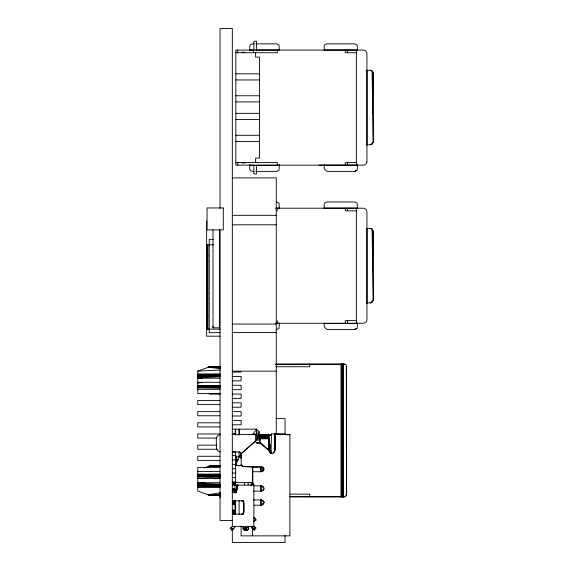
<?xml version="1.0" encoding="UTF-8"?>
<svg xmlns="http://www.w3.org/2000/svg" width="571" height="571" viewBox="0 0 571 571"><rect width="100%" height="100%" fill="white"/><g stroke="black" fill="none" stroke-linecap="round" stroke-linejoin="round"><path stroke-width="0.86" d="M219.599 232.718L219.599 229.956L219.599 327.804L213.012 327.818L213.012 229.956M346.483 494.593L346.304 366.304M252.575 535.862L252.596 526.226M274.851 450.212L274.851 433.96L284.308 434.403M268.663 436.158L268.67 434.403L268.791 436.687L260.005 436.736M234.995 489.09C234.845 496.784 235.209 488.448 234.995 489.947M260.005 438.792L260.041 434.403L260.09 436.158M372.106 142.729L372.078 144.499L366.917 144.934M372.585 113.572L373.206 72.396L371.136 70.319L366.917 70.283M372.106 300.853L372.078 302.623L366.917 303.058M372.585 271.696L373.241 231.041L371.65 228.964M232.333 492.288C239.891 495.178 234.238 486.328 238.043 485.086M263.345 487.57L263.359 486.842L263.923 488.005A2.926 2.926 0 0 1 263.923 489.04L263.359 490.196L263.417 489.454M271.582 453.196L272.481 453.231L270.989 453.16L271.518 433.96L285.486 433.96L285.486 434.945M243.317 526.376C241.676 530.323 245.994 531.059 248.513 529.36L248.585 527.004M236.223 492.645L236.501 491.745L235.623 492.288M373.241 72.924L373.241 142.3L370.608 144.934M373.241 231.041L373.241 300.425L370.608 303.058M236.801 486.035L236.958 485.685L236.608 491.552M243.317 529.046C244.038 531.244 247.521 529.553 248.585 529.046M233.739 514.143L233.825 509.86M237.243 486.121L236.751 489.861M251.176 485.486L251.226 482.452L234.46 482.502L233.111 483.223L232.333 485.086L253.859 485.086M263.359 504.257L263.959 502.323L263.359 500.895M275.893 364.155L344.342 364.07L345.762 364.576L346.568 366.09L346.411 495.45L344.57 496.82L290.118 496.82M275.101 434.802L274.944 450.526C272.667 454.159 272.524 454.345 274.851 450.512L274.851 433.96L275.5 436.522M251.226 526.376L251.782 528.011L254.366 530.152L256.022 528.096L253.859 526.376L232.333 526.376L230.192 528.096L231.84 530.152L234.338 528.111L234.974 526.376M252.453 434.916L256.493 429.128L259.148 431.762L257.814 438.792L256.493 440.113L256.493 429.128L232.333 429.178M271.268 453.231L269.755 452.339L268.898 450.512L268.791 438.792L257.814 438.792L256.493 429.128M346.568 494.821L346.076 496.013M236.729 490.974L237.308 488.405M270.989 453.16L268.791 437.529L260.005 437.529M244.245 530.031L244.738 528.111L244.738 530.131M263.359 467.428L263.923 468.591A2.926 2.926 0 0 1 263.923 469.626L263.359 470.782M346.411 495.45L346.304 494.593M248.513 529.36L248.585 526.376M220.056 493.33L220.056 497.769M242.418 465.586L235.587 465.586L239.099 456.8L239.099 451.611M270.704 453.06L268.791 438.792M257.178 443.096L256.986 443.025A2.12 2.12 0 0 0 258.463 443.096C261.746 441.704 259.184 436.908 260.005 434.403L268.791 434.403L268.791 436.687L271.518 433.96L268.791 436.736L268.72 434.403M236.637 491.481L236.365 492.016M274.944 435.28L275.822 434.403L289.875 434.403L289.875 535.862L241.119 535.862L241.119 526.055M236.886 485.793L237.679 485.086L237.893 485.842M268.948 450.812L270.211 452.703M252.189 528.411L253.859 526.376L253.859 484.843L253.103 483.223L251.226 482.452M232.333 503.972L233.211 503.972L234.388 502.651M324.221 164.634L324.221 168.745L326.855 171.379L354.969 171.379L356.026 170.322M324.221 323.036L324.221 326.869L326.855 329.503L354.969 329.503L356.026 328.446M261.075 505.207L263.959 502.323M263.766 468.099L242.547 466.443L241.155 465.058L241.119 453.724L255.615 440.99L255.615 435.28L254.737 434.403M241.119 453.724L255.615 440.99L256.001 442.218L256.986 443.025M230.598 527.782L230.192 528.096M251.226 485.086L253.26 483.416M263.923 469.626L261.325 471.732L261.325 467.342M261.325 491.146L263.923 489.04M232.44 529.674L231.84 530.152M263.01 471.139L261.589 471.732L252.596 471.732M263.01 490.553L261.589 491.146L253.574 491.146M263.01 504.607L261.589 505.207L254.095 505.207M255.737 519.717L253.859 521.123L255.894 519.96L254.559 517.676L253.859 518.097L255.001 518.454L253.859 519.103M255.844 519.91L253.859 521.052L255.894 519.96L255.63 519.524M253.859 521.123L255.894 519.96M354.969 171.379L357.168 170.222L357.603 164.634M276.785 329.503L278.983 328.339L279.419 323.036M354.969 329.503L357.168 328.339L357.603 323.036M209.85 367.339L208.108 367.339L210.021 366.632L220.342 366.718M220.256 465.957L209.971 465.829L220.342 465.822L209.778 465.9L204.125 467.963M208.108 367.339L209.814 366.703L220.377 366.646L209.935 366.668M219.828 393.462L197.759 393.462L197.759 371.1L208.793 367.089L220.213 367.189M208.108 466.514L220.349 466.193M209.778 465.9L220.342 465.85M235.923 492.202L235.409 492.288M268.898 450.512L268.791 434.403M197.759 383.112L202.148 382.342M220.285 492.73L208.108 494.8L197.759 491.024L197.759 467.428L219.828 467.428M214.196 478.734L220.285 477.841M204.661 482.202L197.759 483.209L220.306 484.187M234.974 512.637L232.333 512.986L234.974 512.986M251.24 526.705L253.859 526.376M220.228 434.431L217.258 436.016L216.281 438.792L216.452 448.856L217.879 450.983L220.228 451.954M220.306 476.992L197.759 478.091L202.07 478.734M197.759 371.1L220.306 370.044M220.306 376.71L197.759 377.688L202.07 378.323M235.587 465.586L240.448 465.422M232.333 512.844L234.096 512.787M212.412 393.704L209.793 393.776L208.301 393.233M232.333 490.289L235.138 490.353M237.55 485.193L234.974 485.086L234.974 482.452L234.995 492.288L234.445 490.71L233.389 490.71L233.389 489.104M234.995 490.361L232.333 490.339M209.95 393.833L220.327 393.812L209.107 393.519L220.342 393.319M209.493 393.655L220.12 393.533M249.727 165.49L254.116 165.454M255.872 165.44L279.419 165.233M275.943 323.386L279.419 323.35M215.966 495.342L209.778 495.4L208.108 494.8L219.885 494.9M324.221 165.49L357.603 165.247L318.968 165.176M324.221 323.614L357.603 323.372M220.056 386.424L197.759 386.26L220.463 386.26L197.759 385.768L220.056 385.632L197.759 385.575M220.056 484.615L197.759 484.75L220.056 484.75M209.107 393.519L220.342 393.469M209.778 393.762L220.256 393.733M220.278 366.668L209.814 366.703L220.278 366.796M208.636 494.993L220.499 495.128M219.985 495.321L208.651 494.993M209.214 366.932L220.406 366.903M220.056 386.503L197.759 386.538L220.056 386.731M220.056 386.817L197.759 386.86L220.056 387.074M220.056 387.167L197.759 387.188L220.463 387.459M220.549 495.442L209.671 495.364L220.392 495.428M254.109 43.846L252.368 43.846L250.341 44.795L249.727 46.479L249.727 50.591M255.851 43.846L276.785 43.846L278.983 45.002L279.419 50.591M249.727 49.977L254.095 49.977M255.844 49.977L279.419 49.977M324.221 49.977L357.603 49.977M235.852 52.718L277.313 52.718L277.313 50.084M356.375 52.718L345.269 52.718L345.269 50.084M235.852 73.802L259.477 73.802M235.852 79.947L259.477 79.947M235.852 95.764L259.477 95.764M235.852 101.909L259.477 101.909M235.852 113.329L259.477 113.329M235.852 119.482L259.477 119.482M235.852 135.277L259.477 135.277M235.852 141.422L259.477 141.422M235.852 162.507L277.313 162.507L277.313 165.14M356.375 162.507L345.269 162.507L345.269 165.14M254.109 171.379L252.368 171.379L250.341 170.429L249.727 168.745L249.727 164.634M255.851 171.379L276.785 171.379L278.983 170.222L279.419 164.634M232.333 177.888L276.257 177.888L276.257 434.595M275.929 208.101L279.419 208.101M324.221 208.101L357.603 208.101M275.786 208.201L363.756 208.201L365.897 209.222L366.917 211.37L366.917 320.103L366.125 321.98L363.756 323.265L276.328 323.265M356.375 210.842L345.269 210.842L345.269 208.201M232.333 215.331L276.257 215.331M232.333 224.796L276.257 224.796M366.917 228.407L371.136 228.443M213.411 239.37L209.257 239.37L209.257 332.672L220.063 332.672M206.623 244.823L213.411 244.823M207.037 255.544L207.944 255.544M207.037 261.14L207.944 261.14M207.037 293.273L207.944 293.273M207.037 298.869L207.944 298.869M207.037 316.427L207.944 316.427M356.375 320.631L345.269 320.631L345.269 323.265M232.333 324.064L276.257 324.064M206.623 329.16L220.063 329.16M232.333 332.5L276.257 332.5M220.063 336.183L206.623 336.183L206.623 220.934M275.893 364.248L344.342 364.248M275.893 364.441L344.342 364.441M275.893 364.576L344.342 364.576L344.342 364.07M220.213 366.76L209.671 366.76L220.213 366.846M276.014 366.739L309.76 366.739L309.76 364.07M232.333 371.15L276.257 371.15M232.333 372.078L241.119 372.078M197.759 373.998L220.056 373.998M197.759 374.348L220.056 374.348M197.759 374.697L220.056 374.697M197.759 375.019L220.056 375.019M197.759 375.297L220.056 375.297M197.759 375.561L220.056 375.561M197.759 375.804L220.056 375.804M197.759 375.996L220.056 375.996M220.056 376.175L197.759 376.175L220.056 376.289M232.333 376.475L241.119 376.475L241.119 380.864L232.333 380.864M197.759 378.18L219.828 378.18M197.759 382.306L219.828 382.306M232.333 385.261L241.119 385.261L241.119 389.65L232.333 389.65M197.759 385.768L220.056 385.768M220.463 387.552L197.759 387.545L220.056 387.809M197.759 387.909L220.056 387.909M197.759 389.336L219.828 389.336M232.333 394.04L241.119 394.04L241.119 398.437L232.333 398.437M219.828 400.492L197.759 400.492L197.759 404.618L219.828 404.618M232.333 402.826L241.119 402.826L241.119 407.223L232.333 407.223M232.333 411.612L241.119 411.612L241.119 416.002L232.333 416.002M219.828 411.648L197.759 411.648L197.759 415.774L219.828 415.774M276.257 418.614L285.043 418.614L285.043 434.56M232.333 420.399L241.119 420.399L241.119 424.788L232.333 424.788M219.828 422.804L197.759 422.804L197.759 426.93L219.828 426.93M232.333 433.575L235.852 433.575M219.828 433.96L197.759 433.96L197.759 438.085L216.295 438.085M253.081 433.96L256.55 433.96M232.026 434.403L255.23 434.56M260.005 434.488L268.791 434.595M260.005 434.752L268.791 434.752M285.486 434.731L289.875 434.802M260.005 434.924L268.791 434.924M260.005 435.152L268.791 435.152M260.005 435.402L268.791 435.402M260.005 435.702L268.791 435.702M260.005 436.016L268.791 436.016M260.005 436.365L268.791 436.365M260.005 437.122L268.791 437.122M260.005 437.95L268.791 437.95M260.005 438.371L268.791 438.371M256.493 440.113L260.005 440.113M256.6 442.818L259.041 442.818M216.295 445.116L197.759 445.116L197.759 449.249L217.18 449.249M259.377 442.554L268.877 450.212M232.333 455.537L235.852 455.537M239.363 455.537L241.119 455.537M219.828 456.272L197.759 456.272L197.759 460.404L219.828 460.404M235.587 456.8L239.099 456.8L241.24 458.185M232.333 459.926L238.485 459.926M232.333 464.323L235.852 464.323M220.135 466.007L209.514 466.007L220.135 466.129M208.636 466.321L220.142 466.428M232.333 468.712L235.852 468.712M197.759 471.56L219.828 471.56M232.333 473.102L235.852 473.102M197.759 474.087L220.056 474.087M197.759 474.494L220.056 474.494M197.759 474.879L220.056 474.879M197.759 475.25L220.056 475.25M197.759 475.579L220.056 475.579M197.759 475.879L220.056 475.879M197.759 476.143L220.056 476.143M197.759 476.371L220.056 476.371M197.759 476.564L220.056 476.564M232.333 477.499L235.852 477.499M197.759 478.584L219.828 478.584M232.333 481.888L235.852 481.888M232.069 482.452L233.389 482.452L233.389 485.086M197.759 482.716L219.828 482.716M197.759 484.943L220.056 484.943M197.759 485.172L220.056 485.172M197.759 485.436L220.056 485.436M197.759 485.735L220.056 485.735M254.095 485.878L261.589 485.892L263.01 486.492M197.759 486.071L220.056 486.071M197.759 486.421L220.056 486.421M197.759 486.806L220.056 486.806M197.759 487.213L220.056 487.213M232.333 489.283L234.974 488.954L232.333 489.126L234.096 489.233M232.069 491.146L234.788 491.146M290.225 494.151L309.76 494.151L309.76 496.82M290.118 496.699L344.342 496.784M253.474 499.932L261.325 499.932L263.01 500.546M232.333 514.164L242.033 514.128L243.175 513.622L244.174 511.93L244.195 503.444L243.738 501.952L241.79 500.831L232.333 500.81L234.974 500.831M233.211 502.009L234.974 502.009L232.333 502.359L234.974 502.359M232.333 503.536L234.974 503.536M232.333 503.672L234.974 503.672M232.333 504.621L234.974 504.621M232.333 510.367L234.974 510.367M232.333 511.316L234.974 511.316M234.096 511.438L232.333 511.438L234.974 511.459M232.333 520.488L220.035 520.488L220.035 229.92M235.673 451.968L232.147 451.954L239.713 452.004L241.105 453.388M209.129 495.171L219.699 495.221M249.727 165.247L254.116 165.283M255.872 165.297L279.419 165.49M275.943 323.586L279.419 323.614M234.096 514.121L232.333 514.078L234.974 514.021L232.333 513.864M241.562 500.81L242.475 500.988A1.456 0.628 17.1 0 0 241.79 500.831M232.333 512.515L234.096 512.679M208.301 367.267L220.363 368.652M234.974 526.705L232.333 526.376L234.917 526.99M232.597 488.99L233.389 489.197L232.74 489.019M370.608 70.283L372.078 70.725L373.241 142.3M370.608 228.407L372.078 228.85L373.241 300.425M276.785 201.97L278.983 203.126L279.419 208.715M261.075 485.878L263.923 488.005M263.01 467.078L261.325 466.464L242.646 466.464L241.647 465.95L241.119 464.708L242.875 466.464M253.767 529.674L254.366 530.152M261.325 499.932L263.923 502.059A2.926 2.926 0 0 1 263.923 503.094M231.812 527.775L233.211 529.06M259.641 442.218L268.791 450.212M264.923 446.7L259.762 442.025L259.876 443.767M231.034 527.426L232.932 529.274M274.187 452.111L273.766 452.532M243.175 501.374L243.738 501.952M232.304 528.211L232.768 529.06M274.851 433.96L275.536 437.4M243.317 527.004L243.403 529.36M268.791 437.529L271.004 453.074M234.003 511.537L234.274 514.028M239.385 434.467L239.099 429.128L239.099 435.181M262.631 468.313L262.717 470.604M240.841 452.76L240.962 457.878M251.19 485.086L251.204 485.871M235.145 430.884L235.173 434.424M260.041 434.403L260.076 438.792M252.667 467.349L252.703 484.094M243.531 508.633L243.51 500.831L243.489 514.078M243.496 500.938L243.51 514.221M213.012 326.298L213.012 327.804M367.025 70.283L367.025 144.934M367.025 228.407L367.025 303.058M357.603 50.591L357.168 45.002L354.969 43.846L326.855 43.846L324.999 44.602L324.221 46.479L324.221 50.591M357.603 208.715L357.168 203.126L354.969 201.97L326.855 201.97L324.999 202.719L324.221 204.604L324.221 208.715M356.375 50.084L356.375 165.14M356.375 208.201L356.375 323.265M347.589 50.084L347.589 52.718M347.589 162.507L347.589 165.14M347.589 208.201L347.589 210.842M347.589 320.631L347.589 323.265M344.342 496.456L344.342 496.82M343.128 364.07L343.128 496.82M342.971 364.07L342.971 496.82M342.843 364.07L342.843 496.82M342.586 364.07L342.586 496.82M342.407 364.07L342.407 496.82M342.058 364.07L342.058 496.82M341.843 364.07L341.843 496.82M341.444 364.07L341.444 496.82M341.001 364.07L341.001 496.82M285.043 535.42L285.043 542.45L232.333 542.45L232.333 528.396M277.313 208.201L277.313 210.842M277.313 320.631L277.313 323.265M261.24 485.35L261.24 491.652M261.24 499.646L261.24 505.863M260.711 485.607L260.711 491.688M260.711 499.511L260.711 505.592M260.447 467.342L260.447 471.732M259.148 431.762L259.148 438.792M256.493 50.962L256.493 41.298L253.859 41.298L253.859 50.084M256.493 165.14L256.493 173.927L253.859 173.927L253.859 165.14M255.615 52.718L255.615 57.107L259.477 57.107L259.477 158.117L255.615 158.117L255.615 162.507M253.417 50.084L253.417 52.718M252.717 466.464L252.717 484.094M248.571 529.253L248.571 527.233L244.11 527.939L243.353 527.233L243.353 529.253M248.149 482.452L248.149 485.086M244.809 52.718L244.809 52.275L242.175 52.275L242.175 52.718M244.809 162.507L244.809 162.949L242.175 162.949L242.175 162.507M244.631 482.452L244.631 485.086M243.317 52.275L243.317 52.718M243.317 162.507L243.317 162.949M239.099 500.724L239.099 514.457M237.75 50.084L237.75 52.718M237.75 162.507L237.75 165.14M236.465 456.15L236.465 465.907M235.587 429.128L235.587 435.181M235.587 451.611L235.587 483.152M235.587 500.439L235.587 513.9M235.145 510.388L235.145 513.9M234.974 500.232L234.974 514.164M234.445 490.71L234.445 492.288M233.211 500.681L233.211 503.972M233.211 509.953L233.211 514.221M232.333 526.64L232.333 28.55L220.035 28.55L220.035 208.515M219.599 319.931L219.599 327.818M207.944 245.038L207.944 329.595M207.037 244.966L207.037 329.153M343.235 364.07L343.214 496.82L343.235 364.07M366.917 161.978L365.897 164.12L363.756 165.14L235.852 165.14L235.852 50.084L363.756 50.084L365.633 50.869L366.917 53.246L366.917 161.978M248.571 527.233L245.073 528.132L245.073 530.152L248.392 529.574L245.073 530.152L248.464 529.467L246.829 530.152L246.829 528.132L245.073 528.132L248.571 527.233M254.909 527.219L253.524 529.481L254.909 527.219M234.089 502.059L233.211 503.022L234.974 503.022L234.089 502.059M242.475 514.007L241.79 514.164A1.456 0.628 -17.1 0 0 242.475 514.007M223.29 207.944L207.037 207.944L207.037 229.899L223.29 229.899L223.29 207.944M289.875 434.56L285.486 434.56L289.875 434.61M220.513 495.485L209.95 495.471L220.556 495.485"/></g></svg>
